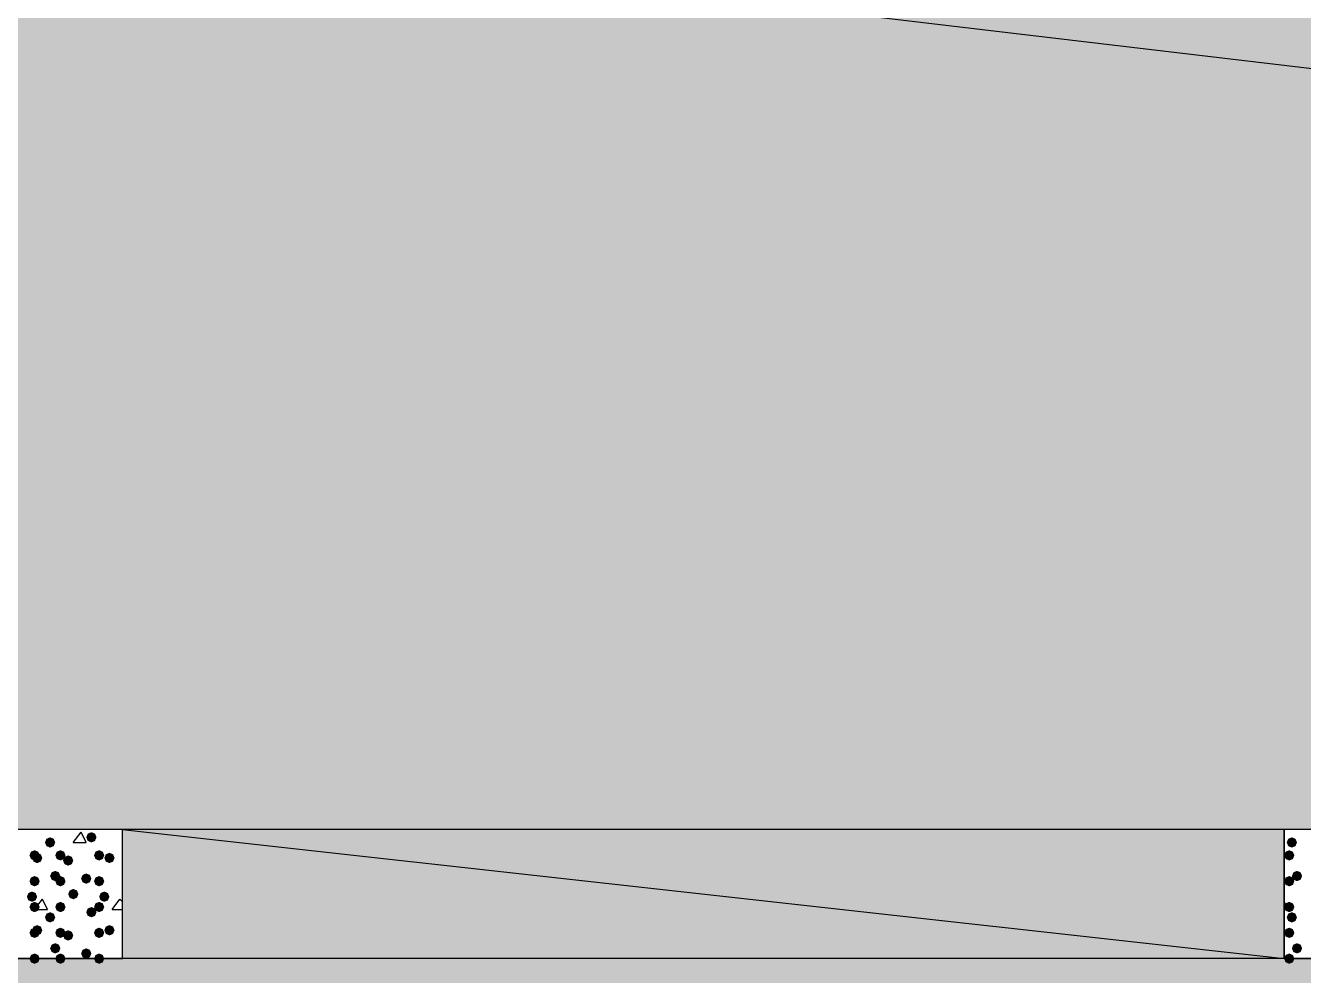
# Model space of a CAD drawing. Header units: millimetres. Extents: x 0 to 420, y 0 to 297.
# Drawn here: x 68.3 to 89.26, y 103.7 to 119.27 of the extents above; entities that cross this region are included whole.
import ezdxf

# ---------------------------------------------------------------- set-up
doc = ezdxf.new("R2010")
doc.units = ezdxf.units.MM
doc.layers.get('0').update_dxf_attribs({"linetype": 'CONTINUOUS'})

msp = doc.modelspace()

# ---------------------------------------------------------------- hatches: boundary and pattern name
at = {"true_color": 0x000008}
h = msp.add_hatch(color=0, dxfattribs=at)
h.paths.add_polyline_path([(194.902667, 125.179667), (33.528, 125.179667), (194.902667, 106.087333)], flags=0)
h.paths.add_polyline_path([(33.528, 125.179667), (194.902667, 106.087333), (33.528, 106.087333)], flags=0)
at = {"true_color": 0x000007}
for points in [[(69.469, 105.960333), (69.444129, 105.900538), (69.384333, 105.875667), (69.324538, 105.900538), (69.299667, 105.960333), (69.324537, 106.020129), (69.384333, 106.045), (69.444129, 106.020129)], [(68.791667, 105.875667), (68.766796, 105.815871), (68.707, 105.791), (68.647204, 105.815871), (68.622333, 105.875667), (68.647204, 105.935462), (68.707, 105.960333), (68.766796, 105.935463)], [(89.154, 105.875667), (89.129129, 105.815871), (89.069333, 105.791), (89.009538, 105.815871), (88.984667, 105.875667), (89.009537, 105.935462), (89.069333, 105.960333), (89.129129, 105.935463)], [(68.537667, 105.664), (68.512796, 105.604204), (68.453, 105.579333), (68.393204, 105.604204), (68.368333, 105.664), (68.393204, 105.723796), (68.453, 105.748667), (68.512796, 105.723796)], [(68.58, 105.621667), (68.555129, 105.561871), (68.495333, 105.537), (68.435538, 105.561871), (68.410667, 105.621667), (68.435537, 105.681462), (68.495333, 105.706333), (68.555129, 105.681463)], [(68.961, 105.664), (68.936129, 105.604204), (68.876333, 105.579333), (68.816537, 105.604204), (68.791667, 105.664), (68.816537, 105.723796), (68.876333, 105.748667), (68.936129, 105.723796)], [(69.088, 105.579333), (69.063129, 105.519537), (69.003333, 105.494667), (68.943538, 105.519537), (68.918667, 105.579333), (68.943537, 105.639129), (69.003333, 105.664), (69.063129, 105.639129)], [(69.596, 105.664), (69.571129, 105.604204), (69.511333, 105.579333), (69.451537, 105.604204), (69.426667, 105.664), (69.451537, 105.723796), (69.511333, 105.748667), (69.571129, 105.723796)], [(69.765333, 105.621667), (69.740463, 105.561871), (69.680667, 105.537), (69.620871, 105.561871), (69.596, 105.621667), (69.620871, 105.681462), (69.680667, 105.706333), (69.740462, 105.681463)], [(89.111667, 105.664), (89.086796, 105.604204), (89.027, 105.579333), (88.967204, 105.604204), (88.942333, 105.664), (88.967204, 105.723796), (89.027, 105.748667), (89.086796, 105.723796)], [(68.876333, 105.325333), (68.851462, 105.265537), (68.791667, 105.240667), (68.731871, 105.265537), (68.707, 105.325333), (68.731871, 105.385129), (68.791667, 105.41), (68.851462, 105.385129)], [(89.238667, 105.325333), (89.213796, 105.265537), (89.154, 105.240667), (89.094204, 105.265537), (89.069333, 105.325333), (89.094204, 105.385129), (89.154, 105.41), (89.213796, 105.385129)], [(68.537667, 105.240667), (68.512796, 105.180871), (68.453, 105.156), (68.393204, 105.180871), (68.368333, 105.240667), (68.393204, 105.300462), (68.453, 105.325333), (68.512796, 105.300463)], [(68.961, 105.240667), (68.936129, 105.180871), (68.876333, 105.156), (68.816537, 105.180871), (68.791667, 105.240667), (68.816537, 105.300462), (68.876333, 105.325333), (68.936129, 105.300463)], [(69.384333, 105.283), (69.359462, 105.223204), (69.299667, 105.198333), (69.239871, 105.223204), (69.215, 105.283), (69.239871, 105.342796), (69.299667, 105.367667), (69.359462, 105.342796)], [(69.596, 105.240667), (69.571129, 105.180871), (69.511333, 105.156), (69.451537, 105.180871), (69.426667, 105.240667), (69.451537, 105.300462), (69.511333, 105.325333), (69.571129, 105.300463)], [(89.111667, 105.240667), (89.086796, 105.180871), (89.027, 105.156), (88.967204, 105.180871), (88.942333, 105.240667), (88.967204, 105.300462), (89.027, 105.325333), (89.086796, 105.300463)], [(68.495333, 104.986667), (68.470463, 104.926871), (68.410667, 104.902), (68.350871, 104.926871), (68.326, 104.986667), (68.350871, 105.046462), (68.410667, 105.071333), (68.470462, 105.046463)], [(69.172667, 105.029), (69.147796, 104.969204), (69.088, 104.944333), (69.028204, 104.969204), (69.003333, 105.029), (69.028204, 105.088796), (69.088, 105.113667), (69.147796, 105.088796)], [(69.680667, 104.986667), (69.655796, 104.926871), (69.596, 104.902), (69.536204, 104.926871), (69.511333, 104.986667), (69.536204, 105.046462), (69.596, 105.071333), (69.655796, 105.046463)], [(68.537667, 104.817333), (68.512796, 104.757537), (68.453, 104.732667), (68.393204, 104.757537), (68.368333, 104.817333), (68.393204, 104.877129), (68.453, 104.902), (68.512796, 104.877129)], [(68.961, 104.817333), (68.936129, 104.757537), (68.876333, 104.732667), (68.816537, 104.757537), (68.791667, 104.817333), (68.816537, 104.877129), (68.876333, 104.902), (68.936129, 104.877129)], [(69.469, 104.732667), (69.444129, 104.672871), (69.384333, 104.648), (69.324538, 104.672871), (69.299667, 104.732667), (69.324537, 104.792462), (69.384333, 104.817333), (69.444129, 104.792463)], [(69.596, 104.817333), (69.571129, 104.757537), (69.511333, 104.732667), (69.451537, 104.757537), (69.426667, 104.817333), (69.451537, 104.877129), (69.511333, 104.902), (69.571129, 104.877129)], [(89.111667, 104.817333), (89.086796, 104.757537), (89.027, 104.732667), (88.967204, 104.757537), (88.942333, 104.817333), (88.967204, 104.877129), (89.027, 104.902), (89.086796, 104.877129)], [(68.791667, 104.648), (68.766796, 104.588204), (68.707, 104.563333), (68.647204, 104.588204), (68.622333, 104.648), (68.647204, 104.707796), (68.707, 104.732667), (68.766796, 104.707796)], [(89.154, 104.648), (89.129129, 104.588204), (89.069333, 104.563333), (89.009538, 104.588204), (88.984667, 104.648), (89.009537, 104.707796), (89.069333, 104.732667), (89.129129, 104.707796)], [(68.537667, 104.394), (68.512796, 104.334204), (68.453, 104.309333), (68.393204, 104.334204), (68.368333, 104.394), (68.393204, 104.453796), (68.453, 104.478667), (68.512796, 104.453796)], [(68.58, 104.436333), (68.555129, 104.376537), (68.495333, 104.351667), (68.435538, 104.376537), (68.410667, 104.436333), (68.435537, 104.496129), (68.495333, 104.521), (68.555129, 104.496129)], [(68.961, 104.394), (68.936129, 104.334204), (68.876333, 104.309333), (68.816537, 104.334204), (68.791667, 104.394), (68.816537, 104.453796), (68.876333, 104.478667), (68.936129, 104.453796)], [(69.088, 104.351667), (69.063129, 104.291871), (69.003333, 104.267), (68.943538, 104.291871), (68.918667, 104.351667), (68.943537, 104.411462), (69.003333, 104.436333), (69.063129, 104.411463)], [(69.596, 104.394), (69.571129, 104.334204), (69.511333, 104.309333), (69.451537, 104.334204), (69.426667, 104.394), (69.451537, 104.453796), (69.511333, 104.478667), (69.571129, 104.453796)], [(69.765333, 104.436333), (69.740463, 104.376537), (69.680667, 104.351667), (69.620871, 104.376537), (69.596, 104.436333), (69.620871, 104.496129), (69.680667, 104.521), (69.740462, 104.496129)], [(89.111667, 104.394), (89.086796, 104.334204), (89.027, 104.309333), (88.967204, 104.334204), (88.942333, 104.394), (88.967204, 104.453796), (89.027, 104.478667), (89.086796, 104.453796)], [(68.876333, 104.14), (68.851462, 104.080204), (68.791667, 104.055333), (68.731871, 104.080204), (68.707, 104.14), (68.731871, 104.199796), (68.791667, 104.224667), (68.851462, 104.199796)], [(89.238667, 104.14), (89.213796, 104.080204), (89.154, 104.055333), (89.094204, 104.080204), (89.069333, 104.14), (89.094204, 104.199796), (89.154, 104.224667), (89.213796, 104.199796)], [(68.537667, 103.970667), (68.512796, 103.910871), (68.453, 103.886), (68.393204, 103.910871), (68.368333, 103.970667), (68.393204, 104.030462), (68.453, 104.055333), (68.512796, 104.030463)], [(68.961, 103.970667), (68.936129, 103.910871), (68.876333, 103.886), (68.816537, 103.910871), (68.791667, 103.970667), (68.816537, 104.030462), (68.876333, 104.055333), (68.936129, 104.030463)], [(69.384333, 104.055333), (69.359462, 103.995538), (69.299667, 103.970667), (69.239871, 103.995538), (69.215, 104.055333), (69.239871, 104.115129), (69.299667, 104.14), (69.359462, 104.115129)], [(69.596, 103.970667), (69.571129, 103.910871), (69.511333, 103.886), (69.451537, 103.910871), (69.426667, 103.970667), (69.451537, 104.030462), (69.511333, 104.055333), (69.571129, 104.030463)], [(89.111667, 103.970667), (89.086796, 103.910871), (89.027, 103.886), (88.967204, 103.910871), (88.942333, 103.970667), (88.967204, 104.030462), (89.027, 104.055333), (89.086796, 104.030463)]]:
    msp.add_hatch(color=0, dxfattribs=at).paths.add_polyline_path(points, flags=0)
at = {"true_color": 0x000008}
h = msp.add_hatch(color=0, dxfattribs=at)
h.paths.add_polyline_path([(88.942333, 106.087333), (69.892333, 106.087333), (88.942333, 103.970667)], flags=0)
h.paths.add_polyline_path([(69.892333, 106.087333), (88.942333, 103.970667), (69.892333, 103.970667)], flags=0)
h = msp.add_hatch(color=0, dxfattribs=at)
h.paths.add_polyline_path([(379.603, 103.970667), (33.528, 103.970667), (379.603, 84.920667)], flags=0)
h.paths.add_polyline_path([(33.528, 103.970667), (379.603, 84.920667), (33.528, 84.920667)], flags=0)

# ---------------------------------------------------------------- linework, layer by layer
at = {"color": 0, "true_color": 0x000008}
for points in [[(194.902667, 125.179667), (33.528, 125.179667), (194.902667, 106.087333)], [(33.528, 125.179667), (194.902667, 106.087333), (33.528, 106.087333)], [(88.942333, 106.087333), (69.892333, 106.087333), (88.942333, 103.970667)], [(69.892333, 106.087333), (88.942333, 103.970667), (69.892333, 103.970667)], [(379.603, 103.970667), (33.528, 103.970667), (379.603, 84.920667)]]:
    msp.add_lwpolyline(points, close=True, dxfattribs=at)
at = {"color": 0, "true_color": 0x000007}
for points in [[(67.775667, 106.087333), (67.775667, 103.970667), (69.892333, 103.970667), (69.892333, 106.087333)], [(88.942333, 106.087333), (88.942333, 103.970667), (91.059, 103.970667), (91.059, 106.087333)]]:
    msp.add_lwpolyline(points, close=True, dxfattribs=at)
for points in [[(69.088, 105.875667), (69.215, 106.045)], [(69.299667, 105.875667), (69.215, 106.045)], [(69.088, 105.875667), (69.299667, 105.875667)], [(68.453, 104.775), (68.58, 104.944333)], [(68.664667, 104.775), (68.58, 104.944333)], [(69.723, 104.775), (69.85, 104.944333), (69.892333, 104.902)], [(89.027, 104.775), (88.942333, 104.902)], [(68.453, 104.775), (68.664667, 104.775)], [(69.723, 104.775), (69.892333, 104.775)], [(88.942333, 104.775), (89.027, 104.775)]]:
    msp.add_lwpolyline(points, dxfattribs=at)

doc.saveas('drawing.dxf')
